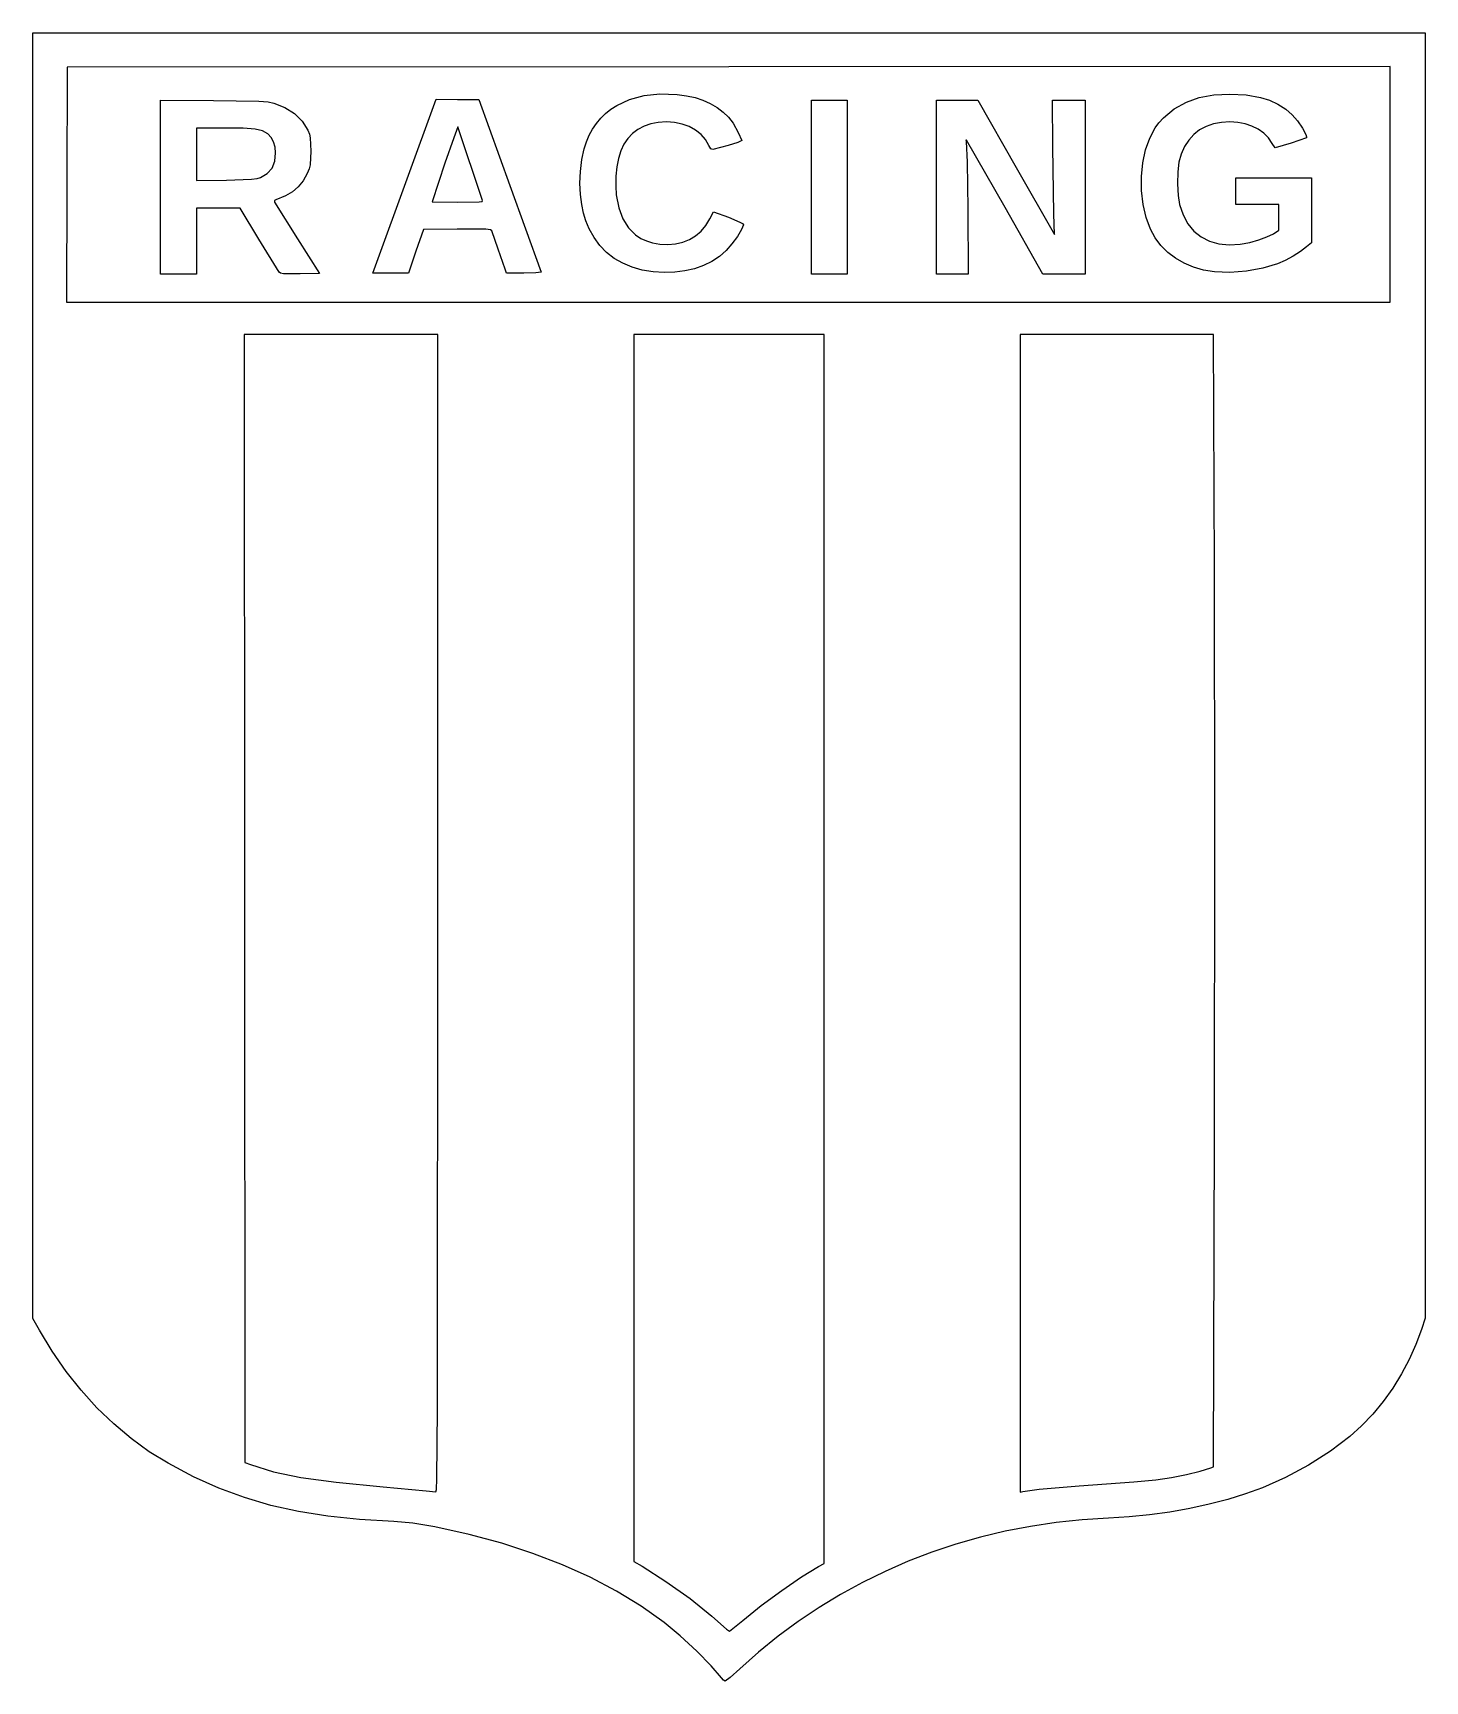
# Model space of a CAD drawing. Extents: x 0 to 317, y 0 to 376.
import ezdxf

# ---------------------------------------------------------------- set-up
doc = ezdxf.new("R2010")
doc.units = 0

msp = doc.modelspace()

# ---------------------------------------------------------------- linework, layer by layer
at = {"layer": 'Image'}
for p, q in [((0, 229.344721), (0, 375.973)), ((0, 375.973), (158.7498, 375.973)), ((158.7498, 375.973), (317.4996, 375.973)), ((317.4996, 375.973), (317.4996, 229.397182)), ((7.805199, 368.167801), (7.737793, 341.378773)), ((158.683654, 368.234178), (7.805199, 368.167801)), ((309.56211, 368.300554), (158.683654, 368.234178)), ((309.56211, 341.445149), (309.56211, 368.300554)), ((136.073173, 360.800485), (139.368324, 361.681597)), ((139.368324, 361.681597), (143.005404, 362.066784)), ((143.005404, 362.066784), (146.956682, 361.939849)), ((146.956682, 361.939849), (149.046105, 361.656575)), ((149.046105, 361.656575), (151.000795, 361.216487)), ((151.000795, 361.216487), (152.817106, 360.62146)), ((263.057937, 360.22059), (266.001668, 361.279225)), ((266.001668, 361.279225), (269.314759, 361.848825)), ((269.314759, 361.848825), (273.00345, 362.039352)), ((273.00345, 362.039352), (276.685181, 361.850706)), ((276.685181, 361.850706), (279.977391, 361.282792)), ((279.977391, 361.282792), (282.015193, 360.61841)), ((29.10413, 340.800291), (29.10413, 360.660847)), ((29.10413, 360.660847), (41.208802, 360.55779)), ((41.208802, 360.55779), (51.501497, 360.392232)), ((51.501497, 360.392232), (53.663867, 360.236865)), ((53.663867, 360.236865), (54.900973, 359.988897)), ((54.900973, 359.988897), (57.463814, 358.983449)), ((57.463814, 358.983449), (59.63546, 357.598292)), ((59.63546, 357.598292), (61.379252, 355.862643)), ((85.346001, 342.705268), (91.942593, 360.898928)), ((91.942593, 360.898928), (96.811293, 360.829203)), ((96.811293, 360.829203), (101.679996, 360.759478)), ((101.679996, 360.759478), (108.772511, 341.180336)), ((129.513232, 356.534329), (130.61959, 357.615276)), ((130.61959, 357.615276), (131.83223, 358.584389)), ((131.83223, 358.584389), (133.147684, 359.439645)), ((133.147684, 359.439645), (136.073173, 360.800485)), ((152.817106, 360.62146), (154.491395, 359.873368)), ((154.491395, 359.873368), (156.020017, 358.974085)), ((156.020017, 358.974085), (157.399329, 357.925485)), ((157.399329, 357.925485), (158.625685, 356.729444)), ((177.535193, 340.783461), (177.535193, 360.627186)), ((177.535193, 360.627186), (181.63623, 360.627186)), ((181.63623, 360.627186), (185.737266, 360.627186)), ((185.737266, 360.627186), (185.737266, 340.783461)), ((206.110157, 340.783461), (206.110157, 360.627186)), ((206.110157, 360.627186), (210.819015, 360.627186)), ((210.819015, 360.627186), (215.52787, 360.627186)), ((215.52787, 360.627186), (224.227732, 345.284552)), ((232.573508, 349.97772), (232.568457, 360.627186)), ((232.568457, 360.627186), (236.272619, 360.627186)), ((236.272619, 360.627186), (239.976781, 360.627186)), ((239.976781, 360.627186), (239.976781, 340.783461)), ((257.854562, 356.626116), (260.284114, 358.629403)), ((260.284114, 358.629403), (263.057937, 360.22059)), ((282.015193, 360.61841), (283.956035, 359.706101)), ((283.956035, 359.706101), (285.715352, 358.592179)), ((285.715352, 358.592179), (287.208577, 357.322954)), ((287.208577, 357.322954), (288.417724, 355.896661)), ((43.740465, 354.277194), (37.306203, 354.277194)), ((37.306203, 354.277194), (37.306203, 348.304315)), ((47.963197, 354.227232), (43.740465, 354.277194)), ((50.673105, 354.031682), (47.963197, 354.227232)), ((52.36884, 353.622046), (50.673105, 354.031682)), ((53.549051, 352.929825), (52.36884, 353.622046)), ((61.379252, 355.862643), (62.65853, 353.805724)), ((62.65853, 353.805724), (63.043786, 352.893695)), ((96.939555, 354.524013), (95.974936, 352.056194)), ((102.548556, 337.777158), (96.939555, 354.524013)), ((126.866515, 352.640735), (127.633228, 354.045034)), ((127.633228, 354.045034), (128.516623, 355.343573)), ((128.516623, 355.343573), (129.513232, 356.534329)), ((137.984841, 353.978424), (136.758825, 353.038426)), ((139.367425, 354.718096), (137.984841, 353.978424)), ((140.901819, 355.253127), (139.367425, 354.718096)), ((142.583263, 355.579204), (140.901819, 355.253127)), ((144.50727, 355.695993), (142.583263, 355.579204)), ((146.353098, 355.564689), (144.50727, 355.695993)), ((148.091523, 355.198598), (146.353098, 355.564689)), ((149.69332, 354.61103), (148.091523, 355.198598)), ((151.129265, 353.815291), (149.69332, 354.61103)), ((152.370135, 352.82469), (151.129265, 353.815291)), ((158.625685, 356.729444), (159.695441, 355.387835)), ((159.695441, 355.387835), (160.875055, 353.236903)), ((254.701028, 352.006725), (255.943645, 354.33118)), ((255.943645, 354.33118), (256.823376, 355.507576)), ((256.823376, 355.507576), (257.854562, 356.626116)), ((266.067263, 353.844935), (264.746601, 352.798053)), ((267.563363, 354.662909), (266.067263, 353.844935)), ((269.226909, 355.244446), (267.563363, 354.662909)), ((271.049911, 355.58202), (269.226909, 355.244446)), ((272.955872, 355.689252), (271.049911, 355.58202)), ((274.7671, 355.579143), (272.955872, 355.689252)), ((276.465649, 355.259141), (274.7671, 355.579143)), ((278.033573, 354.736695), (276.465649, 355.259141)), ((279.452924, 354.019255), (278.033573, 354.736695)), ((280.705756, 353.114268), (279.452924, 354.019255)), ((288.417724, 355.896661), (289.54884, 354.231589)), ((289.54884, 354.231589), (290.321738, 352.785561)), ((54.307049, 352.140472), (53.549051, 352.929825)), ((54.869296, 351.135433), (54.307049, 352.140472)), ((55.220364, 349.95169), (54.869296, 351.135433)), ((55.344824, 348.62622), (55.220364, 349.95169)), ((63.043786, 352.893695), (63.257043, 352.012982)), ((63.257043, 352.012982), (63.367629, 348.985534)), ((95.974936, 352.056194), (93.943253, 346.305872)), ((125.696999, 349.522959), (126.21995, 351.132702)), ((126.21995, 351.132702), (126.866515, 352.640735)), ((134.795537, 350.574703), (134.067784, 349.059605)), ((135.694137, 351.902414), (134.795537, 350.574703)), ((136.758825, 353.038426), (135.694137, 351.902414)), ((153.386704, 351.652535), (152.370135, 352.82469)), ((154.149749, 350.312133), (153.386704, 351.652535)), ((154.605287, 349.537058), (154.149749, 350.312133)), ((158.551363, 350.325365), (155.031057, 349.364861)), ((160.746988, 350.993002), (158.551363, 350.325365)), ((161.660213, 351.41462), (160.746988, 350.993002)), ((160.875055, 353.236903), (161.660213, 351.41462)), ((212.916758, 351.543926), (212.761655, 351.550032)), ((212.761655, 351.550032), (212.866347, 351.211758)), ((212.866347, 351.211758), (213.058968, 346.482275)), ((221.759106, 336.157772), (212.916758, 351.543926)), ((232.834508, 334.716517), (232.573508, 349.97772)), ((253.765226, 349.30597), (254.701028, 352.006725)), ((262.663556, 350.04767), (261.917155, 348.359224)), ((263.609369, 351.529789), (262.663556, 350.04767)), ((264.746601, 352.798053), (263.609369, 351.529789)), ((281.774122, 352.029184), (280.705756, 353.114268)), ((282.640075, 350.771452), (281.774122, 352.029184)), ((283.350957, 349.780636), (282.640075, 350.771452)), ((286.978046, 350.839857), (283.350957, 349.780636)), ((290.456228, 352.0164), (286.978046, 350.839857)), ((290.321738, 352.785561), (290.486295, 352.287758)), ((290.486295, 352.287758), (290.456228, 352.0164)), ((37.306203, 348.304315), (37.306203, 342.331436)), ((54.521717, 345.158914), (55.147468, 346.714093)), ((55.147468, 346.714093), (55.344824, 348.62622)), ((63.249391, 345.895717), (62.999126, 344.972209)), ((63.367629, 348.985534), (63.249391, 345.895717)), ((93.943253, 346.305872), (91.016552, 337.457084)), ((124.842215, 344.406426), (125.169116, 347.086182)), ((125.169116, 347.086182), (125.696999, 349.522959)), ((133.515638, 347.361434), (133.157458, 345.468334)), ((134.067784, 349.059605), (133.515638, 347.361434)), ((155.031057, 349.364861), (154.605287, 349.537058)), ((213.058968, 346.482275), (213.196931, 335.82254)), ((252.833892, 343.203343), (253.141195, 346.335861)), ((253.141195, 346.335861), (253.765226, 349.30597)), ((261.378156, 346.471978), (261.107778, 344.291933)), ((261.917155, 348.359224), (261.378156, 346.471978)), ((37.306203, 342.331436), (44.119215, 342.42858)), ((44.119215, 342.42858), (49.829406, 342.590702)), ((49.829406, 342.590702), (51.137347, 342.739898)), ((51.137347, 342.739898), (51.892473, 342.967713)), ((51.892473, 342.967713), (53.444431, 343.922762)), ((51.892473, 342.967713), (51.892473, 342.967713)), ((53.444431, 343.922762), (54.521717, 345.158914)), ((61.60095, 342.261948), (60.492262, 340.882351)), ((62.53035, 343.910935), (61.60095, 342.261948)), ((62.999126, 344.972209), (62.53035, 343.910935)), ((78.138387, 322.857963), (85.346001, 342.705268)), ((124.732636, 341.685861), (124.842215, 344.406426)), ((132.951465, 343.278067), (132.911726, 341.043958)), ((133.157458, 345.468334), (132.951465, 343.278067)), ((224.227732, 345.284552), (233.009027, 330.023349)), ((252.848273, 340.015364), (252.833892, 343.203343)), ((261.107778, 344.291933), (261.042471, 341.574894)), ((274.372571, 339.85742), (274.372571, 342.900125)), ((274.372571, 342.900125), (282.971519, 342.900125)), ((282.971519, 342.900125), (291.570466, 342.900125)), ((291.570466, 342.900125), (291.570466, 335.512417)), ((7.737793, 341.378773), (7.670388, 314.589744)), ((29.10413, 320.939736), (29.10413, 340.800291)), ((57.612319, 338.801769), (55.363731, 337.873048)), ((59.173111, 339.739754), (57.612319, 338.801769)), ((60.492262, 340.882351), (59.173111, 339.739754)), ((108.772511, 341.180336), (115.876191, 321.402756)), ((124.856718, 339.126658), (124.732636, 341.685861)), ((125.154069, 336.82145), (124.856718, 339.126658)), ((132.911726, 341.043958), (133.052314, 339.019333)), ((133.052314, 339.019333), (133.634664, 336.043642)), ((177.535193, 320.939736), (177.535193, 340.783461)), ((185.737266, 340.783461), (185.737266, 320.939736)), ((206.110157, 320.939736), (206.110157, 340.783461)), ((239.976781, 340.783461), (239.976781, 320.939736)), ((253.189294, 336.878868), (252.848273, 340.015364)), ((261.042471, 341.574894), (261.175113, 338.892078)), ((261.175113, 338.892078), (261.498581, 336.814699)), ((274.372571, 336.814716), (274.372571, 339.85742)), ((309.56211, 314.589744), (309.56211, 341.445149)), ((42.267134, 336.020898), (37.306203, 336.020967)), ((37.306203, 336.020967), (37.306203, 328.480351)), ((47.228065, 336.020829), (42.267134, 336.020898)), ((51.51286, 328.943303), (47.228065, 336.020829)), ((55.109217, 337.750128), (55.097941, 337.410028)), ((55.097941, 337.410028), (60.30498, 329.009518)), ((55.363731, 337.873048), (55.109217, 337.750128)), ((91.016552, 337.457084), (96.865686, 337.343882)), ((96.865686, 337.343882), (101.754558, 337.413047)), ((101.754558, 337.413047), (102.470839, 337.543552)), ((102.470839, 337.543552), (102.548556, 337.777158)), ((102.548556, 337.777158), (102.548556, 337.777158)), ((125.557381, 334.871061), (125.154069, 336.82145)), ((126.112866, 333.095921), (125.557381, 334.871061)), ((133.634664, 336.043642), (134.559146, 333.538024)), ((154.384181, 333.546743), (155.189997, 335.151092)), ((155.189997, 335.151092), (158.629576, 333.913944)), ((213.196931, 335.82254), (213.295969, 320.939736)), ((230.319502, 320.945874), (221.759106, 336.157772)), ((233.009027, 330.023349), (232.834508, 334.716517)), ((253.861913, 333.900804), (253.189294, 336.878868)), ((261.498581, 336.814699), (262.309049, 334.463735)), ((279.267357, 336.814716), (274.372571, 336.814716)), ((284.162142, 336.814716), (279.267357, 336.814716)), ((284.162142, 333.898477), (284.162142, 336.814716)), ((291.570466, 335.512417), (291.570466, 328.124712)), ((89.066033, 331.126182), (87.359258, 326.16525)), ((96.758336, 331.196277), (89.066033, 331.126182)), ((103.311023, 331.184811), (96.758336, 331.196277)), ((104.337983, 331.053455), (103.311023, 331.184811)), ((104.638708, 330.799403), (104.337983, 331.053455)), ((126.866739, 331.316462), (126.112866, 333.095921)), ((127.980862, 329.293339), (126.866739, 331.316462)), ((134.559146, 333.538024), (135.828095, 331.497637)), ((135.828095, 331.497637), (137.443846, 329.917643)), ((152.387916, 330.76858), (153.473841, 332.053365)), ((153.473841, 332.053365), (154.384181, 333.546743)), ((158.629576, 333.913944), (161.233217, 332.833345)), ((161.617813, 331.128043), (160.678889, 329.554845)), ((161.233217, 332.833345), (161.839644, 332.476256)), ((162.023152, 332.221015), (161.617813, 331.128043)), ((161.839644, 332.476256), (162.023152, 332.221015)), ((254.871084, 331.188115), (253.861913, 333.900804)), ((255.944403, 329.238319), (254.871084, 331.188115)), ((262.309049, 334.463735), (263.409456, 332.446021)), ((263.409456, 332.446021), (264.786729, 330.770043)), ((282.905373, 330.185037), (284.162142, 330.982218)), ((284.162142, 330.982218), (284.162142, 333.898477)), ((37.306203, 328.480351), (37.306203, 320.939736)), ((56.144404, 321.396065), (51.51286, 328.943303)), ((60.30498, 329.009518), (65.385619, 321.072027)), ((106.10621, 326.62827), (104.638708, 330.799403)), ((129.309024, 327.488829), (127.980862, 329.293339)), ((130.845, 325.907135), (129.309024, 327.488829)), ((137.443846, 329.917643), (138.651294, 329.115622)), ((138.651294, 329.115622), (139.901995, 328.526856)), ((139.901995, 328.526856), (141.30241, 328.111003)), ((141.30241, 328.111003), (142.959, 327.82772)), ((142.959, 327.82772), (144.808212, 327.715673)), ((144.808212, 327.715673), (146.564761, 327.853726)), ((146.564761, 327.853726), (148.214827, 328.234961)), ((148.214827, 328.234961), (149.744588, 328.85246)), ((149.744588, 328.85246), (151.140224, 329.699306)), ((151.140224, 329.699306), (152.387916, 330.76858)), ((159.433799, 327.843443), (158.109964, 326.335859)), ((160.678889, 329.554845), (159.433799, 327.843443)), ((257.261833, 327.479932), (255.944403, 329.238319)), ((258.808901, 325.922562), (257.261833, 327.479932)), ((264.786729, 330.770043), (266.427793, 329.444286)), ((266.427793, 329.444286), (268.319573, 328.477235)), ((268.319573, 328.477235), (270.448994, 327.877377)), ((270.448994, 327.877377), (272.802982, 327.653197)), ((272.802982, 327.653197), (275.368461, 327.81318)), ((275.368461, 327.81318), (277.517831, 328.199276)), ((277.517831, 328.199276), (279.596974, 328.756811)), ((279.596974, 328.756811), (281.446088, 329.435495)), ((281.446088, 329.435495), (282.905373, 330.185037)), ((290.445988, 327.155672), (289.072042, 326.109643)), ((291.570466, 328.124712), (290.445988, 327.155672)), ((87.359258, 326.16525), (85.652481, 321.204319)), ((107.693637, 322.064214), (106.10621, 326.62827)), ((132.582564, 324.552461), (130.845, 325.907135)), ((134.515491, 323.42901), (132.582564, 324.552461)), ((136.637555, 322.540984), (134.515491, 323.42901)), ((154.849441, 323.859553), (152.946123, 322.924318)), ((156.576765, 324.998489), (154.849441, 323.859553)), ((158.109964, 326.335859), (156.576765, 324.998489)), ((260.571139, 324.575816), (258.808901, 325.922562)), ((262.534074, 323.449303), (260.571139, 324.575816)), ((264.683237, 322.552629), (262.534074, 323.449303)), ((285.608318, 324.097816), (283.828979, 323.312334)), ((287.407745, 325.060305), (285.608318, 324.097816)), ((289.072042, 326.109643), (287.407745, 325.060305)), ((33.205167, 320.939736), (29.10413, 320.939736)), ((37.306203, 320.939736), (33.205167, 320.939736)), ((56.462149, 321.14644), (56.144404, 321.396065)), ((57.157097, 321.014467), (56.462149, 321.14644)), ((60.938389, 320.99919), (57.157097, 321.014467)), ((65.385619, 321.072027), (60.938389, 320.99919)), ((77.527367, 321.204319), (78.138387, 322.857963)), ((81.589923, 321.204319), (77.527367, 321.204319)), ((85.652481, 321.204319), (81.589923, 321.204319)), ((108.00163, 321.204319), (107.693637, 322.064214)), ((111.944493, 321.204319), (108.00163, 321.204319)), ((114.725859, 321.26261), (111.944493, 321.204319)), ((115.876191, 321.402756), (114.725859, 321.26261)), ((138.94253, 321.892588), (136.637555, 322.540984)), ((141.424191, 321.488023), (138.94253, 321.892588)), ((143.93552, 321.325739), (141.424191, 321.488023)), ((141.424191, 321.488023), (141.424191, 321.488023)), ((146.361509, 321.393495), (143.93552, 321.325739)), ((148.684026, 321.686021), (146.361509, 321.393495)), ((150.884941, 322.198051), (148.684026, 321.686021)), ((152.946123, 322.924318), (150.884941, 322.198051)), ((181.63623, 320.939736), (177.535193, 320.939736)), ((185.737266, 320.939736), (181.63623, 320.939736)), ((209.703064, 320.939736), (206.110157, 320.939736)), ((213.295969, 320.939736), (209.703064, 320.939736)), ((235.148141, 320.942805), (230.319502, 320.945874)), ((239.976781, 320.939736), (235.148141, 320.942805)), ((267.004157, 321.895402), (264.683237, 322.552629)), ((269.482363, 321.48723), (267.004157, 321.895402)), ((272.993684, 321.358291), (269.482363, 321.487248)), ((269.482363, 321.487248), (269.482363, 321.48723)), ((276.80435, 321.651179), (272.993684, 321.358291)), ((280.540677, 322.318372), (276.80435, 321.651179)), ((283.828979, 323.312334), (280.540677, 322.318372)), ((7.670388, 314.589744), (158.616249, 314.589744)), ((158.616249, 314.589744), (309.56211, 314.589744)), ((70.246517, 307.18142), (48.153566, 307.18142)), ((48.153566, 307.18142), (48.219982, 178.536218)), ((92.339467, 307.18142), (70.246517, 307.18142)), ((92.339467, 175.154503), (92.339467, 307.18142)), ((158.7498, 307.18142), (137.053994, 307.18142)), ((137.053994, 307.18142), (137.053994, 167.247168)), ((180.445606, 307.18142), (158.7498, 307.18142)), ((180.445606, 166.99448), (180.445606, 307.18142)), ((247.21157, 307.18142), (225.160133, 307.18142)), ((225.160133, 307.18142), (225.160133, 175.12582)), ((269.262997, 307.18142), (247.21157, 307.18142)), ((269.455322, 253.82625), (269.262997, 307.18142)), ((269.534618, 193.882733), (269.455322, 253.82625)), ((0, 82.716452), (0, 229.344721)), ((317.4996, 229.397182), (317.4996, 82.82136)), ((269.455243, 124.687492), (269.534618, 193.882733)), ((48.219982, 178.536218), (48.286398, 49.891015)), ((92.273106, 62.054739), (92.339467, 175.154503)), ((92.339467, 175.154503), (92.339467, 175.154503)), ((225.160133, 175.12582), (225.160133, 43.070224)), ((137.053994, 167.247168), (137.053994, 27.312904)), ((180.445606, 26.807551), (180.445606, 166.99448)), ((269.262865, 48.903909), (269.455243, 124.687492)), ((1.498788, 80.053768), (0, 82.716452)), ((317.4996, 82.82136), (316.674921, 80.238527)), ((4.415346, 75.227944), (1.498788, 80.053768)), ((316.674921, 80.238527), (315.424829, 76.778918)), ((7.583113, 70.657844), (4.415346, 75.227944)), ((315.424829, 76.778918), (313.908492, 73.374708)), ((313.908492, 73.374708), (312.146019, 70.055996)), ((10.983498, 66.362724), (7.583113, 70.657844)), ((312.146019, 70.055996), (310.157521, 66.852879)), ((14.597906, 62.361837), (10.983498, 66.362724)), ((310.157521, 66.852879), (307.963107, 63.795456)), ((18.407745, 58.67444), (14.597906, 62.361837)), ((92.134587, 46.11247), (92.273106, 62.054739)), ((305.582887, 60.913826), (303.03697, 58.238085)), ((307.963107, 63.795456), (305.582887, 60.913826)), ((22.394422, 55.319786), (18.407745, 58.67444)), ((303.03697, 58.238085), (300.345467, 55.798334)), ((26.539345, 52.317129), (22.394422, 55.319786)), ((300.345467, 55.798334), (295.963131, 52.481375)), ((30.823919, 49.685725), (26.539345, 52.317129)), ((36.636564, 46.628906), (30.823919, 49.685725)), ((48.286398, 49.891015), (49.609313, 49.397145)), ((49.609313, 49.397145), (54.864559, 47.737612)), ((268.617282, 48.658455), (269.262865, 48.903909)), ((290.94313, 49.282981), (285.648079, 46.416358)), ((295.963131, 52.481375), (290.94313, 49.282981)), ((42.404797, 44.027548), (36.636564, 46.628906)), ((54.864559, 47.737612), (61.100799, 46.43273)), ((61.100799, 46.43273), (69.164985, 45.340534)), ((69.164985, 45.340534), (79.904066, 44.319056)), ((92.022785, 43.672973), (92.134587, 46.11247)), ((238.58408, 44.577104), (251.120218, 45.432097)), ((251.120218, 45.432097), (256.116344, 45.926054)), ((256.116344, 45.926054), (259.64961, 46.45924)), ((259.64961, 46.45924), (263.113764, 47.13672)), ((263.113764, 47.13672), (266.204442, 47.891967)), ((266.204442, 47.891967), (268.617282, 48.658455)), ((285.648079, 46.416358), (280.440597, 44.094716)), ((48.239399, 41.853008), (42.404797, 44.027548)), ((54.251153, 40.076643), (48.239399, 41.853008)), ((79.904066, 44.319056), (89.693637, 43.419474)), ((89.693637, 43.419474), (91.876447, 43.161135)), ((91.876447, 43.161135), (92.022785, 43.672973)), ((225.160133, 43.070224), (225.755445, 43.219185)), ((225.755445, 43.219185), (229.455966, 43.774782)), ((229.455966, 43.774782), (238.58408, 44.577104)), ((229.455966, 43.774782), (229.455966, 43.774782)), ((272.506275, 41.434836), (268.252387, 40.323287)), ((276.578618, 42.693869), (272.506275, 41.434836)), ((280.440597, 44.094716), (276.578618, 42.693869)), ((60.550839, 38.669809), (54.251153, 40.076643)), ((67.24924, 37.603862), (60.550839, 38.669809)), ((74.457138, 36.85016), (67.24924, 37.603862)), ((254.689643, 37.930222), (249.997766, 37.465292)), ((259.315251, 38.565311), (254.689643, 37.930222)), ((263.845773, 39.364888), (259.315251, 38.565311)), ((268.252387, 40.323287), (263.845773, 39.364888)), ((82.285313, 36.380058), (74.457138, 36.85016)), ((86.632426, 36.029307), (82.285313, 36.380058)), ((91.678009, 35.164008), (86.632426, 36.029307)), ((99.505156, 33.436961), (91.678009, 35.164008)), ((221.755623, 34.178583), (216.076356, 32.82012)), ((227.521173, 35.296168), (221.755623, 34.178583)), ((233.366297, 36.170128), (227.521173, 35.296168)), ((239.284289, 36.797717), (233.366297, 36.170128)), ((245.268441, 37.176188), (239.284289, 36.797717)), ((249.997766, 37.465292), (245.268441, 37.176188)), ((106.958702, 31.425544), (99.505156, 33.436961)), ((114.040474, 29.128995), (106.958702, 31.425544)), ((210.490078, 31.223523), (205.003497, 29.391541)), ((216.076356, 32.82012), (210.490078, 31.223523)), ((120.7523, 26.54655), (114.040474, 29.128995)), ((127.096007, 23.677446), (120.7523, 26.54655)), ((137.053994, 27.312904), (138.972221, 26.183849)), ((179.183323, 26.120508), (180.445606, 26.807551)), ((199.62332, 27.326917), (194.356255, 25.0324)), ((205.003497, 29.391541), (199.62332, 27.326917)), ((133.073422, 20.52092), (127.096007, 23.677446)), ((138.972221, 26.183849), (144.341998, 22.740275)), ((144.341998, 22.740275), (149.872763, 18.823865)), ((170.762235, 20.678949), (175.30381, 23.778682)), ((175.30381, 23.778682), (179.183323, 26.120508)), ((194.356255, 25.0324), (189.209009, 22.510735)), ((138.686372, 17.07621), (133.073422, 20.52092)), ((149.872763, 18.823865), (154.818609, 14.835461)), ((166.116573, 17.219667), (170.762235, 20.678949)), ((184.188289, 19.764667), (179.300802, 16.796944)), ((189.209009, 22.510735), (184.188289, 19.764667)), ((143.936684, 13.342552), (138.686372, 17.07621)), ((161.924796, 13.799195), (166.116573, 17.219667)), ((179.300802, 16.796944), (174.553257, 13.610312)), ((147.649599, 10.291886), (143.936684, 13.342552)), ((154.818609, 14.835461), (158.186884, 11.819956)), ((158.186884, 11.819956), (158.848341, 11.387019)), ((158.848341, 11.387019), (161.924796, 13.799195)), ((161.924796, 13.799195), (161.924796, 13.799195)), ((174.553257, 13.610312), (169.95236, 10.207516)), ((151.397156, 6.85881), (147.649599, 10.291886)), ((169.95236, 10.207516), (165.504819, 6.591302)), ((154.690197, 3.514211), (151.397156, 6.85881)), ((165.504819, 6.591302), (161.217341, 2.764417)), ((157.039567, 0.72898), (154.690197, 3.514211)), ((157.509612, 0.223806), (157.039567, 0.72898)), ((157.039567, 0.72898), (157.039567, 0.72898)), ((157.910053, 0.008865), (157.509612, 0.223806)), ((159.026307, 0.814874), (157.910053, 0.008865)), ((161.217341, 2.764417), (159.026307, 0.814874))]:
    msp.add_line(p, q, dxfattribs=at)

doc.saveas('drawing.dxf')
